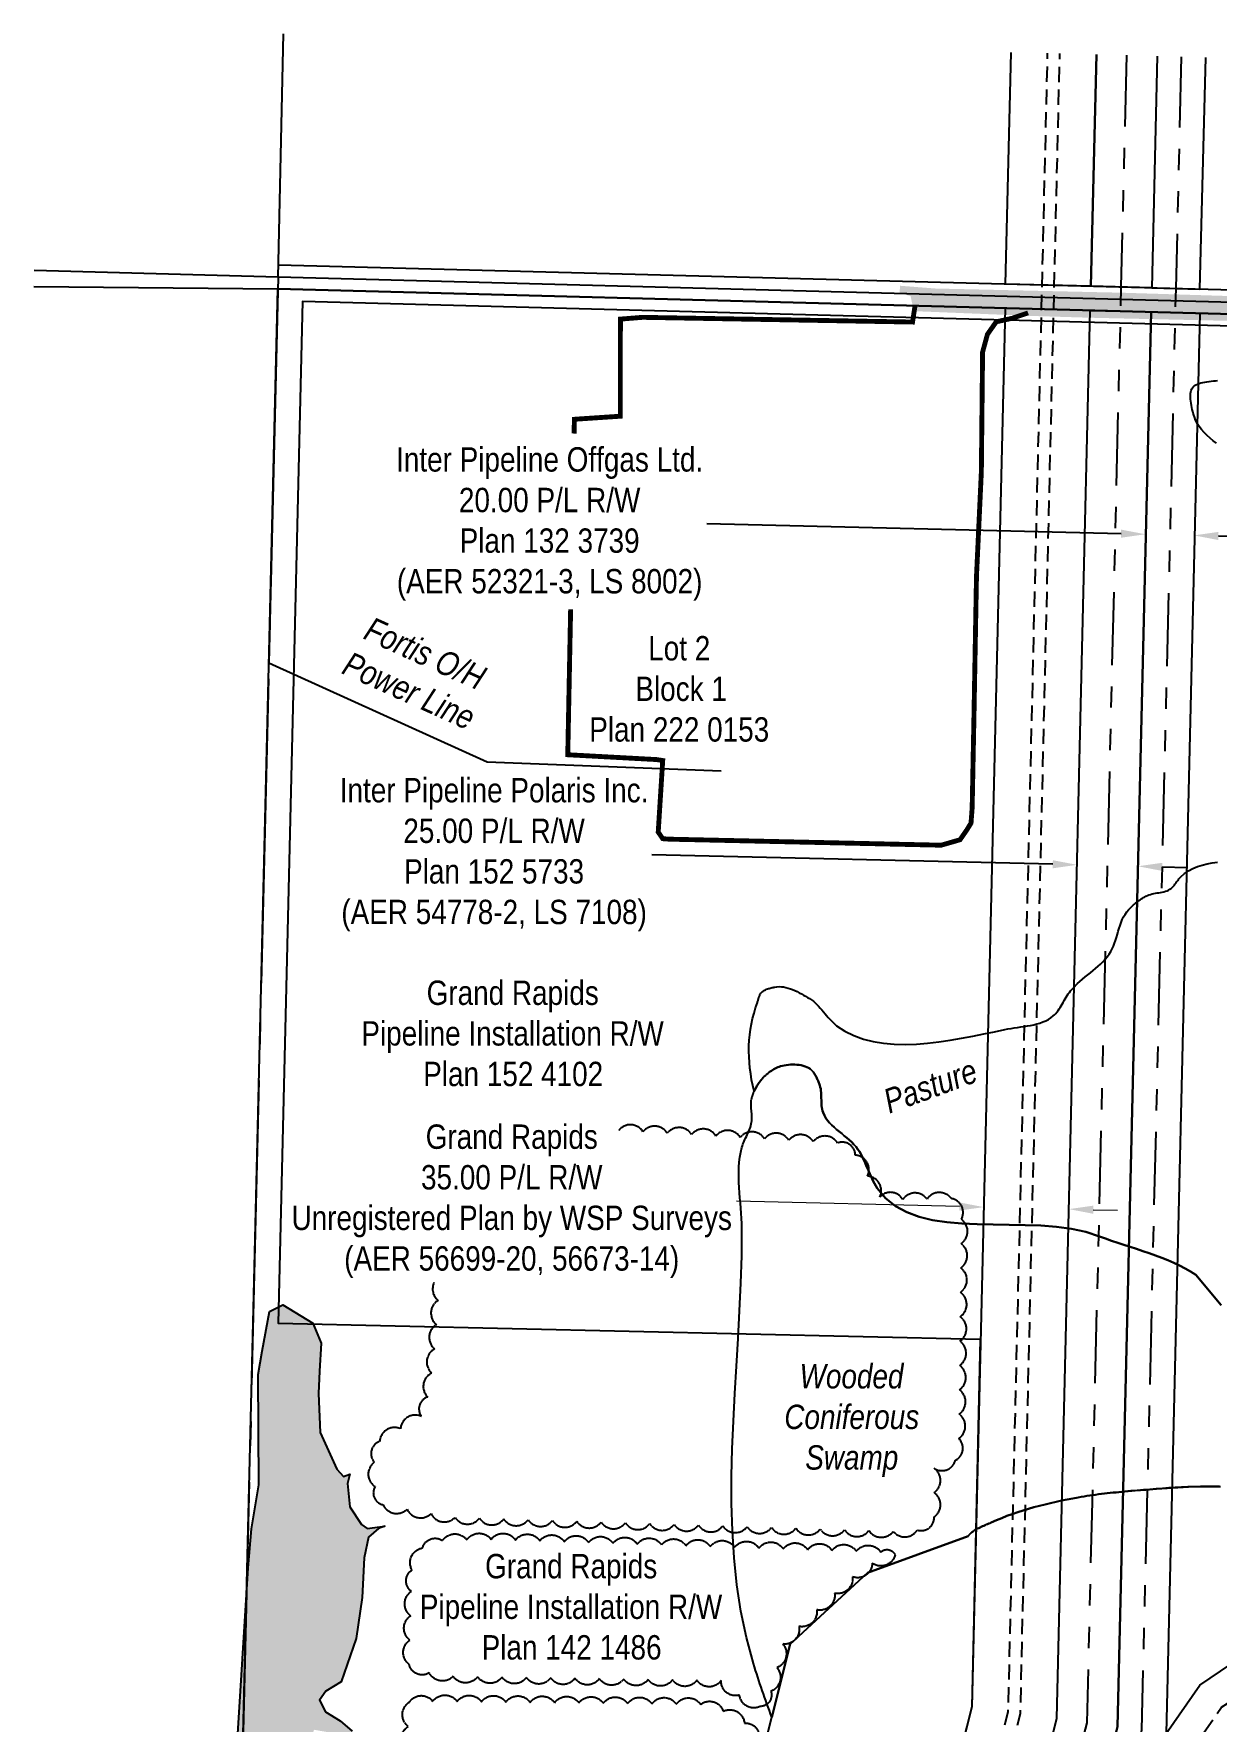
# Model space of a CAD drawing. Extents: x 392983 to 396116, y 6072693 to 6074543.
# Drawn here: x 393055 to 393541, y 6073850 to 6074543 of the extents above; entities that cross this region are included whole.
import ezdxf

# ---------------------------------------------------------------- set-up
doc = ezdxf.new("R2010")
doc.units = 0
doc.header["$LTSCALE"] = 5
doc.header["$PDSIZE"] = 0.5
for name, pattern in [('0', [1, 1, 0]), ('foc-DRILLPATH', [14.75, 6, -1.75, 1.75, -1.75, 1.75, -1.75]), ('foc-QUARTERLINE', [33, 25, -3, 2, -3]), ('UG_PIPE', [1.875, 1.25, -0.625])]:
    doc.linetypes.add(name, pattern=pattern)
doc.layers.get('Defpoints').update_dxf_attribs({"color": 9})
for name, color, linetype in [('AS-PIPE-UG', 44, 'UG_PIPE'), ('AS-POWER', 104, 'foc-POWER'), ('AS-POWER-T', 104, 'Continuous'), ('AS-ROADS', 254, 'Continuous'), ('C-RW', 13, 'Continuous'), ('F-RW', 190, 'Continuous'), ('L-SEC', 7, 'Continuous'), ('L-SECQ', 8, 'foc-QUARTERLINE'), ('L-TITLEDB', 4, 'Continuous'), ('L-TITLEDB-T', 4, 'Continuous'), ('P-PDRILLPATH', 12, 'foc-DRILLPATH'), ('T-BUSH', 110, '0'), ('T-WATER', 160, 'Continuous'), ('T-WATER-H', 133, 'Continuous'), ('WETLAND', 143, 'Continuous'), ('WETLAND-T', 146, 'Continuous')]:
    doc.layers.add(name, color=color, linetype=linetype)
doc.layers.add('F-RW-T', color=190, linetype='Continuous', lineweight=9)
doc.layers.add('T-TEXT', color=48, linetype='Continuous', lineweight=18)
doc.styles.add('175L', font='ARIALN.TTF', dxfattribs={"height": 20})
doc.styles.add('80CG', font='ARIALN.TTF', dxfattribs={"height": 10})
doc.styles.add('80L', font='ARIALN.TTF', dxfattribs={"height": 10})
doc.styles.add('foc-LtypeFont', font='ARIALN.TTF', dxfattribs={"height": 7.35})
doc.linetypes.add('foc-POWER', pattern='A,6,-1,["P",foc-LtypeFont,S=0.2,R=0,X=-0.625,Y=-0.75],-1.24,4', length=12.24)
doc.dimstyles.new('Compass 5 000', dxfattribs={"dimscale": 5, "dimtxt": 9, "dimasz": 2, "dimexe": 0.2, "dimexo": 0.0625, "dimgap": 0.5, "dimtad": 0, "dimtih": 1, "dimtoh": 1, "dimzin": 0, "dimdsep": 46, "dimtxsty": '80CG', "dimcen": 0.1, "dimse1": 1, "dimse2": 1, "dimclrd": 256, "dimclrt": 256, "dimaunit": 1, "dimadec": 4, "dimazin": 0, "dimtfac": 0.06, "dimtofl": 0, "dimtmove": 0, "dimatfit": 1, "dimfxl": 0.2, "dimtolj": 1, "dimtzin": 0, "dimlwd": -1, "dimarcsym": 0})

# ---------------------------------------------------------------- blocks, each defined once
blk = doc.blocks.new('*D521')
at = {"layer": 'Defpoints', "color": 0, "transparency": 16777216}
for p in [(393445.64, 6074073.61), (393480.63, 6074072.78), (393445.35, 6074061.53)]:
    blk.add_point(p, dxfattribs=at)
at = {"layer": 'F-RW-T', "transparency": 16777216}
for p, q in [((393435.35, 6074061.77), (393343.84, 6074063.94)), ((393490.34, 6074060.46), (393500.33, 6074060.22))]:
    blk.add_line(p, q, dxfattribs=at)
for points in [[(393435.39, 6074063.43), (393435.31, 6074060.1), (393445.35, 6074061.53)], [(393490.38, 6074062.13), (393490.3, 6074058.79), (393480.34, 6074060.7)]]:
    blk.add_solid(points, dxfattribs=at)
at = {"layer": 'F-RW-T', "transparency": 16777216, "insert": (393251.58, 6074063.94), "char_height": 10, "attachment_point": 5, "style": '80CG'}
blk.add_mtext('\\A1;Grand Rapids\\P35.00 P/L R/W\\PUnregistered Plan by WSP Surveys\\P(AER 56699-20, 56673-14)', dxfattribs=at)
blk = doc.blocks.new('*D516')
at = {"layer": 'C-RW', "transparency": 16777216}
for p, q in [((393501.73, 6074338.04), (393331.67, 6074342.02)), ((393541.71, 6074337.1), (393551.7, 6074336.87))]:
    blk.add_line(p, q, dxfattribs=at)
for points in [[(393501.77, 6074339.7), (393501.69, 6074336.37), (393511.73, 6074337.8)], [(393541.75, 6074338.77), (393541.67, 6074335.43), (393531.71, 6074337.33)]]:
    blk.add_solid(points, dxfattribs=at)
at = {"layer": 'Defpoints', "color": 0, "transparency": 16777216}
for p in [(393531.71, 6074337.33), (393511.08, 6074309.99), (393531.06, 6074309.52)]:
    blk.add_point(p, dxfattribs=at)
at = {"layer": 'C-RW', "transparency": 16777216, "insert": (393267.14, 6074342.02), "char_height": 10, "attachment_point": 5, "style": '80CG'}
blk.add_mtext('\\A1;Inter Pipeline Offgas Ltd.\\P20.00 P/L R/W\\PPlan 132 3739\\P(AER 52321-3, LS 8002)', dxfattribs=at)
blk = doc.blocks.new('*D517')
at = {"layer": 'C-RW', "transparency": 16777216}
for p, q in [((393473.7, 6074202.3), (393309.15, 6074206.21)), ((393518.69, 6074201.23), (393528.68, 6074200.99))]:
    blk.add_line(p, q, dxfattribs=at)
for points in [[(393473.74, 6074203.96), (393473.66, 6074200.63), (393483.7, 6074202.06)], [(393518.73, 6074202.9), (393518.65, 6074199.56), (393508.69, 6074201.47)]]:
    blk.add_solid(points, dxfattribs=at)
at = {"layer": 'Defpoints', "color": 0, "transparency": 16777216}
for p in [(393484.17, 6074221.92), (393509.16, 6074221.32), (393508.69, 6074201.47)]:
    blk.add_point(p, dxfattribs=at)
at = {"layer": 'C-RW', "transparency": 16777216, "insert": (393244.33, 6074206.21), "char_height": 10, "attachment_point": 5, "style": '80CG'}
blk.add_mtext('\\A1;Inter Pipeline Polaris Inc.\\P25.00 P/L R/W\\PPlan 152 5733\\P(AER 54778-2, LS 7108)', dxfattribs=at)

msp = doc.modelspace()

# ---------------------------------------------------------------- hatches: boundary and pattern name
at = {"layer": 'AS-ROADS'}
h = msp.add_hatch(color=256, dxfattribs=at)
h.dxf.hatch_style = 1
h.paths.add_polyline_path([(393466.303, 6074427.393), (393489.482, 6074426.689), (393531.563, 6074425.748), (393705.706, 6074421.807), (393748.091, 6074420.44), (393759.079, 6074420.597), (393762.532, 6074418.871), (393763.474, 6074413.851), (393765.044, 6074407.419), (393765.829, 6074398.633), (393770.224, 6074398.633), (393773.05, 6074404.595), (393775.718, 6074409.929), (393778.701, 6074416.047), (393783.096, 6074420.127), (393790.945, 6074420.44), (393820.4, 6074418.601), (393882.92, 6074418.155), (393933.946, 6074415.269), (393952.227, 6074413.537), (393961.052, 6074410.859), (393967.671, 6074406.134), (393970.193, 6074401.881), (393970.823, 6074436.848), (393969.881, 6074448.545), (393967.827, 6074444.895), (393966.774, 6074436.478), (393965.53, 6074433.608), (393963.137, 6074431.025), (393960.936, 6074429.304), (393956.246, 6074426.721), (393950.695, 6074426.625), (393939.497, 6074426.434), (393904.825, 6074427.391), (393874.731, 6074428.056), (393840.276, 6074429.108), (393828.574, 6074429.442), (393778.797, 6074430.594), (393752.168, 6074431.235), (393730.557, 6074431.39), (393674.06, 6074432.319), (393614.056, 6074433.505), (393502.404, 6074436.963), (393425.597, 6074438.697), (393411.037, 6074439.827), (393410.779, 6074436.794), (393415.317, 6074435.645), (393416.656, 6074429.412)])
at = {"layer": 'T-WATER-H'}
h = msp.add_hatch(color=256, dxfattribs=at)
h.dxf.hatch_style = 1
h.paths.add_polyline_path([(393157.983, 6073827.915), (393141.629, 6073833.022), (393138.563, 6073836.427), (393143.333, 6073913.38), (393144.696, 6073929.402), (393147.762, 6073947.449), (393147.415, 6073992.776), (393149.118, 6074002.31), (393152.185, 6074018.654), (393157.636, 6074021.378), (393169.901, 6074013.887), (393173.308, 6074005.715), (393172.626, 6073994.138), (393172.286, 6073984.945), (393172.967, 6073968.941), (393179.781, 6073953.959), (393182.456, 6073950.964), (393185.124, 6073951.898), (393184.191, 6073948.031), (393185.124, 6073938.432), (393189.927, 6073931.232), (393192.195, 6073929.499), (393199.532, 6073930.566), (393196.864, 6073929.499), (393192.728, 6073926.032), (393191.004, 6073917.575), (393190.202, 6073901.273), (393187.691, 6073884.36), (393181.488, 6073866.617), (393175.285, 6073862.769), (393172.718, 6073859.135), (393175.071, 6073854.218), (393181.167, 6073850.571), (393186.124, 6073846.285), (393193.315, 6073837.503), (393204.601, 6073819.135), (393211.677, 6073808.53), (393222.152, 6073802.356), (393233.573, 6073798.054), (393239.357, 6073795.314), (393248.81, 6073792.21), (393260.289, 6073788.971), (393270.417, 6073784.787), (393272.713, 6073779.523), (393276.045, 6073766.503), (393274.964, 6073753.505), (393271.314, 6073739.43), (393270.475, 6073729.465), (393271.828, 6073710.798), (393276.998, 6073700.468), (393282.98, 6073692.315), (393290.049, 6073675.875), (393289.911, 6073664.172), (393288.687, 6073655.205), (393279.035, 6073652.759), (393274.413, 6073657.107), (393269.79, 6073670.83), (393262.449, 6073689.988), (393263.264, 6073699.378), (393268.023, 6073702.775), (393269.654, 6073705.492), (393269.593, 6073707.877), (393268.312, 6073713.934), (393267.551, 6073721.586), (393267.141, 6073731.844), (393267.637, 6073738.618), (393270.758, 6073749.976), (393272.706, 6073763.813), (393268.512, 6073780.702), (393260.467, 6073785.273), (393245.374, 6073790.156), (393226.852, 6073796.683), (393206.992, 6073807.27), (393192.642, 6073825.149), (393183.248, 6073837.249), (393182.143, 6073840.01), (393180.486, 6073843.184), (393176.067, 6073845.944), (393170.406, 6073846.91), (393168.887, 6073842.356), (393166.938, 6073836.557), (393164.931, 6073831.958), (393161.687, 6073828.878), (393159.686, 6073828.068)])

# ---------------------------------------------------------------- linework, layer by layer
at = {"layer": 'AS-PIPE-UG', "flags": 128}
for points in [[(393361.696, 6073485.517), (393380.678, 6073560.19), (393400.215, 6073637.052), (393455.432, 6073854.276), (393469.109, 6074430.211), (393471.604, 6074535.283)], [(393366.821, 6073485.385), (393385.788, 6073560.001), (393405.061, 6073635.821), (393460.418, 6073853.592), (393474.108, 6074430.092), (393476.603, 6074535.154)], [(393441.12, 6073483.47), (393456.618, 6073544.407), (393477.836, 6073627.83), (393531.796, 6073840.111), (393542.951, 6073856.16), (393820.37, 6074044.139), (393961.225, 6074139.645), (393981.614, 6074153.486), (394072.315, 6074214.977)]]:
    msp.add_lwpolyline(points, dxfattribs=at)
at = {"layer": 'AS-POWER', "flags": 128}
msp.add_lwpolyline([(393055.341, 6074439.561), (393155.561, 6074438.549), (393151.877, 6074284.98), (393241.548, 6074244.417), (393337.582, 6074240.609)], dxfattribs=at)
at = {"layer": 'AS-ROADS', "const_width": 2, "flags": 128}
for points in [[(393275.759, 6074306.965), (393274.581, 6074247.263), (393311.05, 6074245.28), (393313.567, 6074244.889), (393311.718, 6074215.519), (393313.567, 6074212.796), (393316.194, 6074212.601), (393427.889, 6074210.125), (393435.621, 6074212.356), (393438.427, 6074216.406), (393440.141, 6074219.21), (393440.609, 6074225.441), (393441.365, 6074263.823), (393442.383, 6074320.48), (393444.382, 6074363.404), (393444.89, 6074412.576), (393446.878, 6074419.885), (393450.487, 6074425.025), (393457.089, 6074426.491), (393463.566, 6074428.691)], [(393417.124, 6074431.44), (393416.134, 6074424.927), (393305.285, 6074426.867), (393296.191, 6074426.137), (393296.186, 6074386.272), (393277.298, 6074385.006), (393277.183, 6074379.163)]]:
    msp.add_lwpolyline(points, dxfattribs=at)
at = {"layer": 'C-RW', "flags": 128}
for points in [[(393516.589, 6074534.126), (393514.33, 6074438.984), (393489.339, 6074439.637), (393491.598, 6074534.769)], [(393516.573, 6074534.127), (393514.33, 6074438.984), (393534.104, 6074438.466), (393536.477, 6074533.615)], [(393401.12, 6073559.431), (393475.373, 6073851.54), (393489.103, 6074429.736), (393514.095, 6074429.076), (393500.299, 6073848.121), (393423.113, 6073544.472)], [(393423.113, 6073544.472), (393500.299, 6073848.121), (393514.095, 6074429.076), (393534.088, 6074428.548), (393520.24, 6073845.385), (393443.739, 6073544.432), (393440.319, 6073530.978)]]:
    msp.add_lwpolyline(points, dxfattribs=at)
at = {"layer": 'F-RW', "flags": 128}
for points in [[(393491.598, 6074534.769), (393489.339, 6074439.637), (393454.35, 6074440.552), (393456.609, 6074535.668)], [(393405.967, 6073578.499), (393475.373, 6073851.54), (393489.103, 6074429.736), (393454.116, 6074430.661), (393440.477, 6073856.328), (393346.32, 6073485.913)], [(393455.791, 6073591.843), (393520.24, 6073845.385), (393534.014, 6073865.204), (393674.909, 6073960.674)]]:
    msp.add_lwpolyline(points, dxfattribs=at)
at = {"layer": 'L-SEC', "flags": 128}
msp.add_lwpolyline([(393960.787, 6074421.942), (393155.678, 6074443.403), (393055.465, 6074446.042)], dxfattribs=at)
at = {"layer": 'L-SECQ', "flags": 128}
for points in [[(393155.678, 6074443.403), (393157.87, 6074543.306)], [(393155.678, 6074443.403), (393136.394, 6073639.58)]]:
    msp.add_lwpolyline(points, dxfattribs=at)
at = {"layer": 'L-TITLEDB', "flags": 128}
msp.add_lwpolyline([(393155.787, 6074448.362), (393960.916, 6074427.303), (393960.674, 6074417.277), (393155.561, 6074438.549)], dxfattribs=at)
msp.add_lwpolyline([(393155.561, 6074438.549), (393960.674, 6074417.277), (393960.553, 6074412.289), (393165.618, 6074433.402), (393155.689, 6074013.895), (393443.956, 6074007.355), (393440.493, 6073856.273), (393396.008, 6073680.462), (393298.522, 6073650.116), (393136.996, 6073664.647), (393145.38, 6074014.156)], close=True, dxfattribs=at)
at = {"layer": 'P-PDRILLPATH', "flags": 128}
for points in [[(393394.643, 6073484.668), (393413.897, 6073558.956), (393487.836, 6073849.831), (393501.6, 6074429.439), (393501.835, 6074439.341), (393504.094, 6074534.448)], [(393418.117, 6073484.063), (393510.269, 6073846.753), (393524.092, 6074428.838), (393524.327, 6074438.746), (393526.586, 6074533.869)]]:
    msp.add_lwpolyline(points, dxfattribs=at)
at = {"layer": 'T-BUSH', "flags": 128}
msp.add_lwpolyline([(393219.656, 6074030.538, 0.3432508), (393221.363, 6074023.238, 0.5205671), (393220.674, 6074013.262, 0.5205671), (393219.908, 6074003.293, 0.5205671), (393218.701, 6073993.366, 0.5205671), (393217.094, 6073983.528, 0.5205671), (393214.499, 6073975.623, 0.5205671), (393205.923, 6073970.48, 0.5205671), (393197.347, 6073965.338, 0.5205671), (393195.093, 6073956.768, 0.5205671), (393195.466, 6073946.775, 0.5205671), (393198.772, 6073939.314, 0.5205671), (393208.604, 6073937.486, 0.5205671), (393218.435, 6073935.658, 0.5205671), (393228.296, 6073934.104, 0.5205671), (393238.291, 6073933.787, 0.5205671), (393248.286, 6073933.47, 0.5205671), (393258.281, 6073933.153, 0.5205671), (393268.276, 6073932.836, 0.5205671), (393278.271, 6073932.519, 0.5205671), (393288.266, 6073932.202, 0.5205671), (393298.261, 6073931.884, 0.5205671), (393308.256, 6073931.567, 0.5205671), (393318.251, 6073931.25, 0.5205671), (393328.246, 6073930.933, 0.5205671), (393338.241, 6073930.616, 0.5205671), (393348.236, 6073930.299, 0.5205671), (393358.231, 6073929.982, 0.5205671), (393368.226, 6073929.665, 0.5205671), (393378.221, 6073929.347, 0.5205671), (393388.216, 6073929.03, 0.5205671), (393398.211, 6073928.713, 0.5205671), (393408.206, 6073928.396, 0.5205671), (393418.042, 6073928.942, 0.5205671), (393425.018, 6073934.301, 0.5205671), (393425.018, 6073944.301, 0.5205671), (393425.018, 6073954.301, 0.5205671), (393433.7, 6073957.568, 0.5205671), (393435.14, 6073966.527, 0.5205671), (393435.255, 6073976.527, 0.5205671), (393435.369, 6073986.526, 0.5205671), (393435.483, 6073996.525, 0.5205671), (393435.598, 6074006.525, 0.5205671), (393435.712, 6074016.524, 0.5205671), (393435.826, 6074026.523, 0.5205671), (393435.941, 6074036.523, 0.5205671), (393436.055, 6074046.522, 0.5205671), (393436.17, 6074056.521, 0.5205671), (393432.078, 6074065.013, 0.5205671), (393422.079, 6074064.829, 0.5205671), (393412.081, 6074064.644, 0.5205671), (393402.733, 6074065.618, 0.5205671), (393397.687, 6074074.252, 0.5205671), (393392.641, 6074082.885, 0.5205671), (393385.333, 6074087.829, 0.5205671), (393375.35, 6074088.406, 0.5205671), (393365.367, 6074088.983, 0.5205671), (393355.383, 6074089.56, 0.5205671), (393345.4, 6074090.137, 0.5205671), (393335.417, 6074090.714, 0.5205671), (393325.433, 6074091.291, 0.5205671), (393315.45, 6074091.868, 0.5205671), (393305.467, 6074092.445, 0.5205671), (393295.483, 6074093.022)], format="xyb", dxfattribs=at)
for points in [[(393210.66, 6073912.538, -0.5205671), (393214.947, 6073921.572, -0.5205671), (393223.138, 6073924.602, -0.5205671), (393233.134, 6073924.852, -0.5205671), (393243.131, 6073925.101, -0.5205671), (393253.126, 6073924.788, -0.5205671), (393263.121, 6073924.461, -0.5205671), (393273.115, 6073924.134, -0.5205671), (393283.11, 6073923.807, -0.5205671), (393293.105, 6073923.48, -0.5205671), (393303.099, 6073923.153, -0.5205671), (393313.094, 6073922.826, -0.5205671), (393323.089, 6073922.499, -0.5205671), (393333.083, 6073922.171, -0.5205671), (393343.078, 6073921.844, -0.5205671), (393353.072, 6073921.517, -0.5205671), (393363.067, 6073921.19, -0.5205671), (393373.062, 6073920.863, -0.5205671), (393383.056, 6073920.536, -0.5205671), (393393.051, 6073920.209, -0.5205671), (393403.046, 6073919.882, -0.5205671), (393408.985, 6073918.697, -0.5205671), (393399.587, 6073915.279, -0.5205671), (393391.479, 6073909.746, -0.5205671), (393384.138, 6073902.955, -0.5205671), (393376.798, 6073896.165, -0.5205671), (393369.457, 6073889.375, -0.5205671), (393362.864, 6073882.14, -0.5205671), (393360.421, 6073872.443, -0.5205671), (393357.979, 6073862.746, -0.5205671), (393353.509, 6073856.482, -0.5205671), (393345.094, 6073861.187, -0.5205671), (393337.567, 6073867.103, -0.5205671), (393327.569, 6073867.263, -0.5205671), (393317.57, 6073867.423, -0.5205671), (393307.571, 6073867.583, -0.5205671), (393297.573, 6073867.742, -0.5205671), (393287.574, 6073867.902, -0.5205671), (393277.575, 6073868.062, -0.5205671), (393267.576, 6073868.221, -0.5205671), (393257.578, 6073868.381, -0.5205671), (393247.579, 6073868.541, -0.5205671), (393237.58, 6073868.701, -0.5205671), (393227.582, 6073868.86, -0.5205671), (393217.746, 6073870.313, -0.5205671), (393209.473, 6073873.749, -0.5205671), (393209.779, 6073883.744, -0.5205671), (393210.085, 6073893.74, -0.5205671), (393210.39, 6073903.735, -0.5205671)], [(393266.531, 6073797.878, -0.5205671), (393256.759, 6073799.999, -0.5205671), (393246.987, 6073802.121, -0.5205671), (393237.214, 6073804.242, -0.5205671), (393227.817, 6073807.315, -0.5205671), (393219.223, 6073812.429, -0.5205671), (393212.646, 6073819.494, -0.5205671), (393208.122, 6073828.321, -0.5205671), (393208.601, 6073838.31, -0.5205671), (393209.079, 6073848.298, -0.5205671), (393209.558, 6073858.287, -0.5205671), (393219.156, 6073858.598, -0.5205671), (393229.155, 6073858.484, -0.5205671), (393239.155, 6073858.37, -0.5205671), (393249.154, 6073858.256, -0.5205671), (393259.154, 6073858.142, -0.5205671), (393269.153, 6073858.028, -0.5205671), (393279.152, 6073857.915, -0.5205671), (393289.152, 6073857.801, -0.5205671), (393299.151, 6073857.687, -0.5205671), (393309.15, 6073857.573, -0.5205671), (393319.15, 6073857.459, -0.5205671), (393329.149, 6073857.345, -0.5205671), (393338.427, 6073854.541, -0.5205671), (393347.14, 6073849.634, -0.5205671), (393352.984, 6073842.914, -0.5205671), (393350.542, 6073833.217, -0.5205671), (393348.1, 6073823.519, -0.5205671), (393345.657, 6073813.822, -0.5205671), (393343.215, 6073804.125, -0.5205671), (393340.773, 6073794.428, -0.5205671), (393341.357, 6073784.466, -0.5205671), (393340.471, 6073774.562, -0.5205671), (393337.31, 6073765.082, -0.5205671), (393332.931, 6073756.099, -0.5205671), (393328.088, 6073747.352, -0.5205671), (393320.844, 6073740.823, -0.5205671), (393312.135, 6073736.348, -0.5205671), (393305.989, 6073728.499, -0.5205671), (393297.25, 6073724.375, -0.5205671), (393287.261, 6073724.486, -0.5205671), (393277.86, 6073726.159, -0.5205671), (393278.253, 6073735.84, -0.5205671), (393279.207, 6073745.794, -0.5205671), (393280.16, 6073755.749, -0.5205671), (393280.668, 6073765.693, -0.5205671), (393279.276, 6073775.596, -0.5205671), (393277.885, 6073785.499, -0.5205671), (393275.151, 6073795.08, -0.5205671)]]:
    msp.add_lwpolyline(points, format="xyb", close=True, dxfattribs=at)
at = {"layer": 'T-WATER', "flags": 128}
msp.add_lwpolyline([(393138.563, 6073836.427), (393143.333, 6073913.38), (393144.696, 6073929.402), (393147.762, 6073947.449), (393147.415, 6073992.776), (393149.118, 6074002.31), (393152.185, 6074018.654), (393157.636, 6074021.378), (393169.901, 6074013.887), (393173.308, 6074005.715), (393172.626, 6073994.138), (393172.286, 6073984.945), (393172.967, 6073968.941), (393179.781, 6073953.959), (393182.456, 6073950.964), (393185.124, 6073951.898), (393184.191, 6073948.031), (393185.124, 6073938.432), (393189.927, 6073931.232), (393192.195, 6073929.499), (393199.532, 6073930.566), (393196.864, 6073929.499), (393192.728, 6073926.032), (393191.004, 6073917.575), (393190.202, 6073901.273), (393187.691, 6073884.36), (393181.488, 6073866.617), (393175.285, 6073862.769), (393172.718, 6073859.135), (393175.071, 6073854.218), (393181.167, 6073850.571), (393186.124, 6073846.285)], dxfattribs=at)
at = {"layer": 'WETLAND'}
for points in [[(393540.968, 6074375.188), (393539.6, 6074376.223), (393538.287, 6074377.292), (393537.043, 6074378.399), (393535.882, 6074379.549), (393534.818, 6074380.744), (393533.866, 6074381.988), (393533.04, 6074383.286), (393532.354, 6074384.641), (393531.823, 6074386.057), (393531.612, 6074386.75), (393531.399, 6074387.488), (393531.188, 6074388.263), (393530.985, 6074389.066), (393530.794, 6074389.89), (393530.622, 6074390.726), (393530.473, 6074391.566), (393530.352, 6074392.401), (393530.265, 6074393.225), (393530.216, 6074394.028), (393530.212, 6074394.803), (393530.256, 6074395.541), (393530.355, 6074396.234), (393530.514, 6074396.874), (393530.736, 6074397.453), (393531.029, 6074397.963), (393531.417, 6074398.421), (393531.896, 6074398.821), (393532.456, 6074399.17), (393533.088, 6074399.47), (393533.783, 6074399.728), (393534.532, 6074399.948), (393535.325, 6074400.135), (393536.153, 6074400.294), (393537.006, 6074400.43), (393537.877, 6074400.547), (393538.755, 6074400.651), (393539.632, 6074400.746), (393540.497, 6074400.838), (393541.342, 6074400.93)], [(393542.799, 6074021.326), (393532.4, 6074033.652), (393530.286, 6074035.041), (393528.071, 6074036.334), (393525.768, 6074037.541), (393523.387, 6074038.669), (393520.94, 6074039.73), (393518.438, 6074040.731), (393515.892, 6074041.682), (393513.315, 6074042.592), (393510.718, 6074043.47), (393508.112, 6074044.326), (393505.508, 6074045.169), (393502.918, 6074046.007), (393500.354, 6074046.851), (393497.827, 6074047.71), (393495.347, 6074048.591), (393492.928, 6074049.506), (393487.341, 6074051.318), (393481.42, 6074052.591), (393475.234, 6074053.427), (393468.85, 6074053.922), (393462.337, 6074054.176), (393455.763, 6074054.288), (393449.195, 6074054.357), (393442.703, 6074054.482), (393436.354, 6074054.761), (393430.216, 6074055.294), (393424.358, 6074056.179), (393418.848, 6074057.515), (393413.754, 6074059.401), (393409.143, 6074061.936), (393405.085, 6074065.219), (393401.647, 6074069.349), (393401.076, 6074070.24), (393400.538, 6074071.168), (393400.029, 6074072.126), (393399.544, 6074073.111), (393399.077, 6074074.117), (393398.623, 6074075.14), (393398.178, 6074076.176), (393397.737, 6074077.218), (393397.293, 6074078.262), (393396.842, 6074079.303), (393396.38, 6074080.337), (393395.9, 6074081.359), (393395.399, 6074082.363), (393394.87, 6074083.346), (393394.308, 6074084.301), (393393.71, 6074085.224), (393392.938, 6074086.258), (393392.082, 6074087.243), (393391.155, 6074088.186), (393390.174, 6074089.097), (393389.152, 6074089.982), (393388.104, 6074090.849), (393387.045, 6074091.708), (393385.989, 6074092.564), (393384.951, 6074093.427), (393383.946, 6074094.305), (393382.988, 6074095.204), (393382.092, 6074096.133), (393381.273, 6074097.1), (393380.545, 6074098.112), (393379.923, 6074099.178), (393379.422, 6074100.306), (393379.199, 6074100.989), (393379.029, 6074101.695), (393378.904, 6074102.421), (393378.815, 6074103.163), (393378.757, 6074103.919), (393378.72, 6074104.684), (393378.696, 6074105.457), (393378.68, 6074106.233), (393378.661, 6074107.011), (393378.633, 6074107.786), (393378.588, 6074108.555), (393378.518, 6074109.316), (393378.416, 6074110.065), (393378.273, 6074110.8), (393378.082, 6074111.516), (393377.835, 6074112.212), (393377.685, 6074112.58), (393377.53, 6074112.954), (393377.37, 6074113.333), (393377.205, 6074113.714), (393377.033, 6074114.095), (393376.856, 6074114.475), (393376.672, 6074114.852), (393376.481, 6074115.223), (393376.283, 6074115.586), (393376.077, 6074115.941), (393375.863, 6074116.285), (393375.64, 6074116.615), (393375.409, 6074116.931), (393375.169, 6074117.229), (393374.919, 6074117.509), (393374.66, 6074117.768), (393374.094, 6074118.235), (393373.46, 6074118.644), (393372.767, 6074118.997), (393372.021, 6074119.296), (393371.232, 6074119.543), (393370.407, 6074119.74), (393369.554, 6074119.889), (393368.682, 6074119.991), (393367.798, 6074120.048), (393366.91, 6074120.063), (393366.027, 6074120.036), (393365.156, 6074119.971), (393364.306, 6074119.868), (393363.485, 6074119.73), (393362.7, 6074119.559), (393361.96, 6074119.356), (393361.417, 6074119.174), (393360.873, 6074118.962), (393360.329, 6074118.721), (393359.786, 6074118.452), (393359.246, 6074118.158), (393358.712, 6074117.841), (393358.185, 6074117.503), (393357.666, 6074117.144), (393357.157, 6074116.768), (393356.66, 6074116.377), (393356.177, 6074115.971), (393355.708, 6074115.553), (393355.257, 6074115.125), (393354.825, 6074114.689), (393354.412, 6074114.246), (393354.022, 6074113.799), (393353.81, 6074113.542), (393353.601, 6074113.278), (393353.397, 6074113.008), (393353.196, 6074112.732), (393353, 6074112.451), (393352.807, 6074112.164), (393352.62, 6074111.872), (393352.436, 6074111.576), (393352.258, 6074111.276), (393352.084, 6074110.972), (393351.915, 6074110.664), (393351.751, 6074110.352), (393351.592, 6074110.038), (393351.438, 6074109.721), (393351.29, 6074109.402), (393351.147, 6074109.08), (393350.571, 6074111.464), (393350.082, 6074113.835), (393349.681, 6074116.191), (393349.367, 6074118.533), (393349.141, 6074120.861), (393349.002, 6074123.175), (393348.951, 6074125.475), (393348.988, 6074127.762), (393349.112, 6074130.034), (393349.324, 6074132.292), (393349.624, 6074134.537), (393350.011, 6074136.767), (393350.485, 6074138.984), (393351.048, 6074141.186), (393351.698, 6074143.375), (393352.435, 6074145.549), (393352.522, 6074145.802), (393352.606, 6074146.061), (393352.687, 6074146.323), (393352.766, 6074146.589), (393352.844, 6074146.857), (393352.923, 6074147.124), (393353.005, 6074147.391), (393353.089, 6074147.655), (393353.178, 6074147.915), (393353.272, 6074148.171), (393353.373, 6074148.419), (393353.482, 6074148.66), (393353.601, 6074148.892), (393353.729, 6074149.113), (393353.869, 6074149.322), (393354.022, 6074149.518), (393354.263, 6074149.775), (393354.531, 6074150.014), (393354.823, 6074150.234), (393355.136, 6074150.437), (393355.469, 6074150.624), (393355.817, 6074150.796), (393356.179, 6074150.954), (393356.552, 6074151.099), (393356.932, 6074151.232), (393357.317, 6074151.353), (393357.705, 6074151.464), (393358.092, 6074151.566), (393358.475, 6074151.659), (393358.853, 6074151.745), (393359.222, 6074151.825), (393359.579, 6074151.899), (393360.461, 6074152.032), (393361.359, 6074152.074), (393362.269, 6074152.033), (393363.189, 6074151.917), (393364.116, 6074151.732), (393365.047, 6074151.485), (393365.977, 6074151.182), (393366.905, 6074150.832), (393367.828, 6074150.441), (393368.741, 6074150.016), (393369.643, 6074149.563), (393370.53, 6074149.09), (393371.399, 6074148.605), (393372.246, 6074148.112), (393373.07, 6074147.621), (393373.866, 6074147.137), (393374.664, 6074146.607), (393375.429, 6074146.021), (393376.165, 6074145.385), (393376.877, 6074144.707), (393377.568, 6074143.994), (393378.242, 6074143.254), (393378.904, 6074142.495), (393379.558, 6074141.724), (393380.208, 6074140.948), (393380.857, 6074140.175), (393381.51, 6074139.413), (393382.172, 6074138.669), (393382.845, 6074137.951), (393383.535, 6074137.266), (393384.244, 6074136.621), (393384.979, 6074136.024), (393388.397, 6074133.754), (393392.062, 6074131.929), (393395.944, 6074130.517), (393400.019, 6074129.484), (393404.258, 6074128.797), (393408.635, 6074128.422), (393413.122, 6074128.325), (393417.693, 6074128.473), (393422.321, 6074128.832), (393426.978, 6074129.369), (393431.638, 6074130.049), (393436.274, 6074130.84), (393440.859, 6074131.708), (393445.365, 6074132.619), (393449.766, 6074133.54), (393454.035, 6074134.437), (393455.303, 6074134.683), (393456.601, 6074134.902), (393457.921, 6074135.105), (393459.256, 6074135.3), (393460.6, 6074135.494), (393461.945, 6074135.696), (393463.283, 6074135.914), (393464.609, 6074136.158), (393465.914, 6074136.434), (393467.191, 6074136.752), (393468.434, 6074137.119), (393469.635, 6074137.544), (393470.787, 6074138.036), (393471.883, 6074138.603), (393472.916, 6074139.253), (393473.878, 6074139.994), (393474.425, 6074140.497), (393474.941, 6074141.041), (393475.429, 6074141.621), (393475.894, 6074142.233), (393476.339, 6074142.871), (393476.769, 6074143.532), (393477.186, 6074144.21), (393477.595, 6074144.901), (393478, 6074145.6), (393478.403, 6074146.302), (393478.81, 6074147.002), (393479.224, 6074147.695), (393479.648, 6074148.378), (393480.087, 6074149.045), (393480.543, 6074149.691), (393481.022, 6074150.312), (393481.909, 6074151.347), (393482.85, 6074152.34), (393483.837, 6074153.295), (393484.861, 6074154.221), (393485.914, 6074155.124), (393486.987, 6074156.01), (393488.07, 6074156.886), (393489.156, 6074157.758), (393490.236, 6074158.633), (393491.302, 6074159.518), (393492.343, 6074160.419), (393493.353, 6074161.342), (393494.322, 6074162.295), (393495.241, 6074163.283), (393496.103, 6074164.314), (393496.897, 6074165.394), (393497.544, 6074166.431), (393498.112, 6074167.525), (393498.616, 6074168.667), (393499.066, 6074169.848), (393499.476, 6074171.058), (393499.857, 6074172.287), (393500.222, 6074173.528), (393500.584, 6074174.77), (393500.955, 6074176.004), (393501.347, 6074177.221), (393501.772, 6074178.412), (393502.244, 6074179.568), (393502.773, 6074180.679), (393503.373, 6074181.735), (393504.056, 6074182.729), (393504.835, 6074183.65), (393505.218, 6074184.049), (393505.613, 6074184.445), (393506.018, 6074184.836), (393506.433, 6074185.222), (393506.858, 6074185.602), (393507.291, 6074185.975), (393507.733, 6074186.342), (393508.183, 6074186.7), (393508.639, 6074187.051), (393509.102, 6074187.391), (393509.57, 6074187.723), (393510.044, 6074188.043), (393510.522, 6074188.352), (393511.005, 6074188.65), (393511.49, 6074188.935), (393511.978, 6074189.206), (393512.578, 6074189.496), (393513.204, 6074189.739), (393513.854, 6074189.941), (393514.522, 6074190.112), (393515.204, 6074190.258), (393515.895, 6074190.386), (393516.591, 6074190.505), (393517.286, 6074190.622), (393517.977, 6074190.744), (393518.659, 6074190.88), (393519.327, 6074191.035), (393519.976, 6074191.218), (393520.602, 6074191.437), (393521.201, 6074191.699), (393521.768, 6074192.011), (393522.297, 6074192.381), (393522.583, 6074192.622), (393522.857, 6074192.881), (393523.121, 6074193.156), (393523.375, 6074193.445), (393523.621, 6074193.746), (393523.862, 6074194.056), (393524.098, 6074194.372), (393524.331, 6074194.693), (393524.562, 6074195.016), (393524.793, 6074195.339), (393525.026, 6074195.66), (393525.262, 6074195.975), (393525.503, 6074196.284), (393525.749, 6074196.583), (393526.003, 6074196.871), (393526.266, 6074197.144), (393527.784, 6074198.472), (393529.433, 6074199.598), (393531.199, 6074200.542), (393533.07, 6074201.324), (393535.031, 6074201.963), (393537.069, 6074202.478), (393539.172, 6074202.889), (393541.326, 6074203.215)], [(393542.143, 6073946.769), (393539.549, 6073946.812), (393536.949, 6073946.817), (393534.345, 6073946.787), (393531.739, 6073946.726), (393529.132, 6073946.635), (393526.524, 6073946.517), (393523.917, 6073946.376), (393521.313, 6073946.214), (393518.712, 6073946.034), (393516.115, 6073945.839), (393513.525, 6073945.631), (393510.942, 6073945.414), (393508.367, 6073945.189), (393505.801, 6073944.961), (393503.247, 6073944.731), (393502.054, 6073944.622), (393500.86, 6073944.51), (393499.665, 6073944.395), (393498.47, 6073944.275), (393497.275, 6073944.152), (393496.08, 6073944.023), (393494.886, 6073943.889), (393493.692, 6073943.748), (393492.499, 6073943.601), (393491.308, 6073943.448), (393490.117, 6073943.286), (393488.929, 6073943.117), (393487.742, 6073942.939), (393486.558, 6073942.752), (393485.376, 6073942.556), (393484.197, 6073942.349), (393481.914, 6073941.93), (393479.631, 6073941.489), (393477.347, 6073941.026), (393475.065, 6073940.538), (393472.787, 6073940.023), (393470.514, 6073939.479), (393468.248, 6073938.904), (393465.992, 6073938.297), (393463.746, 6073937.655), (393461.513, 6073936.977), (393459.294, 6073936.26), (393457.092, 6073935.503), (393454.907, 6073934.703), (393452.742, 6073933.859), (393450.598, 6073932.969), (393448.478, 6073932.031), (393447.971, 6073931.803), (393447.459, 6073931.579), (393446.942, 6073931.358), (393446.422, 6073931.138), (393445.902, 6073930.917), (393445.381, 6073930.695), (393444.863, 6073930.469), (393444.348, 6073930.239), (393443.838, 6073930.003), (393443.334, 6073929.759), (393442.839, 6073929.507), (393442.354, 6073929.244), (393441.88, 6073928.969), (393441.418, 6073928.682), (393440.971, 6073928.38), (393440.54, 6073928.062), (393440.427, 6073927.972), (393440.315, 6073927.88), (393440.205, 6073927.787), (393440.097, 6073927.691), (393439.991, 6073927.593), (393439.887, 6073927.493), (393439.785, 6073927.391), (393439.684, 6073927.288), (393439.585, 6073927.183), (393439.488, 6073927.075), (393439.392, 6073926.967), (393439.299, 6073926.856), (393439.206, 6073926.744), (393439.116, 6073926.63), (393439.027, 6073926.514), (393438.939, 6073926.397), (393397.678, 6073911.393), (393365.928, 6073882.024), (393358.39, 6073852.095), (393357.872, 6073853.461), (393357.36, 6073854.828), (393356.854, 6073856.196), (393356.355, 6073857.565), (393355.861, 6073858.935), (393355.374, 6073860.307), (393354.893, 6073861.679), (393354.419, 6073863.053), (393353.95, 6073864.428), (393353.488, 6073865.805), (393353.032, 6073867.182), (393352.583, 6073868.56), (393352.139, 6073869.94), (393351.702, 6073871.321), (393351.271, 6073872.703), (393350.847, 6073874.086), (393347.955, 6073884.764), (393345.703, 6073895.566), (393344.027, 6073906.48), (393342.865, 6073917.492), (393342.154, 6073928.591), (393341.83, 6073939.763), (393341.831, 6073950.995), (393342.095, 6073962.274), (393342.557, 6073973.589), (393343.156, 6073984.925), (393343.828, 6073996.27), (393344.51, 6074007.611), (393345.14, 6074018.936), (393345.654, 6074030.23), (393345.99, 6074041.483), (393346.085, 6074052.68), (393346.044, 6074054.77), (393345.948, 6074056.87), (393345.811, 6074058.979), (393345.644, 6074061.093), (393345.461, 6074063.21), (393345.274, 6074065.328), (393345.098, 6074067.445), (393344.944, 6074069.558), (393344.826, 6074071.664), (393344.756, 6074073.761), (393344.748, 6074075.846), (393344.814, 6074077.918), (393344.968, 6074079.974), (393345.223, 6074082.01), (393345.591, 6074084.026), (393346.085, 6074086.018), (393346.286, 6074086.671), (393346.515, 6074087.32), (393346.768, 6074087.964), (393347.038, 6074088.605), (393347.322, 6074089.243), (393347.616, 6074089.88), (393347.914, 6074090.515), (393348.212, 6074091.151), (393348.506, 6074091.787), (393348.791, 6074092.425), (393349.062, 6074093.066), (393349.315, 6074093.71), (393349.545, 6074094.358), (393349.748, 6074095.012), (393349.919, 6074095.671), (393350.054, 6074096.337), (393350.132, 6074096.918), (393350.175, 6074097.506), (393350.187, 6074098.101), (393350.173, 6074098.701), (393350.139, 6074099.305), (393350.092, 6074099.911), (393350.035, 6074100.519), (393349.976, 6074101.128), (393349.919, 6074101.735), (393349.87, 6074102.34), (393349.834, 6074102.942), (393349.818, 6074103.54), (393349.826, 6074104.132), (393349.864, 6074104.717), (393349.938, 6074105.294), (393350.054, 6074105.862), (393350.104, 6074106.062), (393350.157, 6074106.263), (393350.212, 6074106.464), (393350.27, 6074106.666), (393350.33, 6074106.868), (393350.393, 6074107.069), (393350.458, 6074107.271), (393350.526, 6074107.473), (393350.595, 6074107.675), (393350.667, 6074107.877), (393350.742, 6074108.079), (393350.819, 6074108.28), (393350.897, 6074108.481), (393350.979, 6074108.681), (393351.062, 6074108.881), (393351.147, 6074109.08), (393351.29, 6074109.402), (393351.438, 6074109.721), (393351.592, 6074110.038), (393351.751, 6074110.352), (393351.915, 6074110.664), (393352.084, 6074110.972), (393352.258, 6074111.276), (393352.436, 6074111.576), (393352.62, 6074111.872), (393352.807, 6074112.164), (393353, 6074112.451), (393353.196, 6074112.732), (393353.397, 6074113.008), (393353.601, 6074113.278), (393353.81, 6074113.542), (393354.022, 6074113.799), (393354.412, 6074114.246), (393354.825, 6074114.689), (393355.257, 6074115.125), (393355.708, 6074115.553), (393356.177, 6074115.971), (393356.66, 6074116.377), (393357.157, 6074116.768), (393357.666, 6074117.144), (393358.185, 6074117.503), (393358.712, 6074117.841), (393359.246, 6074118.158), (393359.786, 6074118.452), (393360.329, 6074118.721), (393360.873, 6074118.962), (393361.417, 6074119.174), (393361.96, 6074119.356), (393362.7, 6074119.559), (393363.485, 6074119.73), (393364.306, 6074119.868), (393365.156, 6074119.971), (393366.027, 6074120.036), (393366.91, 6074120.063), (393367.798, 6074120.048), (393368.682, 6074119.991), (393369.554, 6074119.889), (393370.407, 6074119.74), (393371.232, 6074119.543), (393372.021, 6074119.296), (393372.767, 6074118.997), (393373.46, 6074118.644), (393374.094, 6074118.235), (393374.66, 6074117.768), (393374.919, 6074117.509), (393375.169, 6074117.229), (393375.409, 6074116.931), (393375.64, 6074116.615), (393375.863, 6074116.285), (393376.077, 6074115.941), (393376.283, 6074115.586), (393376.481, 6074115.223), (393376.672, 6074114.852), (393376.856, 6074114.475), (393377.033, 6074114.095), (393377.205, 6074113.714), (393377.37, 6074113.333), (393377.53, 6074112.954), (393377.685, 6074112.58), (393377.835, 6074112.212), (393378.082, 6074111.516), (393378.273, 6074110.8), (393378.416, 6074110.065), (393378.518, 6074109.316), (393378.588, 6074108.555), (393378.633, 6074107.786), (393378.661, 6074107.011), (393378.68, 6074106.233), (393378.696, 6074105.457), (393378.72, 6074104.684), (393378.757, 6074103.919), (393378.815, 6074103.163), (393378.904, 6074102.421), (393379.029, 6074101.695), (393379.199, 6074100.989), (393379.422, 6074100.306), (393379.923, 6074099.178), (393380.545, 6074098.112), (393381.273, 6074097.1), (393382.092, 6074096.133), (393382.988, 6074095.204), (393383.946, 6074094.305), (393384.951, 6074093.427), (393385.989, 6074092.564), (393387.045, 6074091.708), (393388.104, 6074090.849), (393389.152, 6074089.982), (393390.174, 6074089.097), (393391.155, 6074088.186), (393392.082, 6074087.243), (393392.938, 6074086.258), (393393.71, 6074085.224), (393394.308, 6074084.301), (393394.87, 6074083.346), (393395.399, 6074082.363), (393395.9, 6074081.359), (393396.38, 6074080.337), (393396.842, 6074079.303), (393397.293, 6074078.262), (393397.737, 6074077.218), (393398.178, 6074076.176), (393398.623, 6074075.14), (393399.077, 6074074.117), (393399.544, 6074073.111), (393400.029, 6074072.126), (393400.538, 6074071.168), (393401.076, 6074070.24), (393401.647, 6074069.349), (393405.085, 6074065.219), (393409.143, 6074061.936), (393413.754, 6074059.401), (393418.848, 6074057.515), (393424.358, 6074056.179), (393430.216, 6074055.294), (393436.354, 6074054.761), (393442.703, 6074054.482), (393449.195, 6074054.357), (393455.763, 6074054.288), (393462.337, 6074054.176), (393468.85, 6074053.922), (393475.234, 6074053.427), (393481.42, 6074052.591), (393487.341, 6074051.318), (393492.928, 6074049.506), (393495.347, 6074048.591), (393497.827, 6074047.71), (393500.354, 6074046.851), (393502.918, 6074046.007), (393505.508, 6074045.169), (393508.112, 6074044.326), (393510.718, 6074043.47), (393513.315, 6074042.592), (393515.892, 6074041.682), (393518.438, 6074040.731), (393520.94, 6074039.73), (393523.387, 6074038.669), (393525.768, 6074037.541), (393528.071, 6074036.334), (393530.286, 6074035.041), (393532.4, 6074033.652), (393542.799, 6074021.326)], [(393348.539, 6073812.98), (393358.39, 6073852.095), (393365.928, 6073882.024), (393397.678, 6073911.393), (393438.939, 6073926.397), (393439.027, 6073926.514), (393439.116, 6073926.63), (393439.206, 6073926.744), (393439.299, 6073926.856), (393439.392, 6073926.967), (393439.488, 6073927.075), (393439.585, 6073927.183), (393439.684, 6073927.288), (393439.785, 6073927.391), (393439.887, 6073927.493), (393439.991, 6073927.593), (393440.097, 6073927.691), (393440.205, 6073927.787), (393440.315, 6073927.88), (393440.427, 6073927.972), (393440.54, 6073928.062), (393440.971, 6073928.38), (393441.418, 6073928.682), (393441.88, 6073928.969), (393442.354, 6073929.244), (393442.839, 6073929.507), (393443.334, 6073929.759), (393443.838, 6073930.003), (393444.348, 6073930.239), (393444.863, 6073930.469), (393445.381, 6073930.695), (393445.902, 6073930.917), (393446.422, 6073931.138), (393446.942, 6073931.358), (393447.459, 6073931.579), (393447.971, 6073931.803), (393448.478, 6073932.031), (393450.598, 6073932.969), (393452.742, 6073933.859), (393454.907, 6073934.703), (393457.092, 6073935.503), (393459.294, 6073936.26), (393461.513, 6073936.977), (393463.746, 6073937.655), (393465.992, 6073938.297), (393468.248, 6073938.904), (393470.514, 6073939.479), (393472.787, 6073940.023), (393475.065, 6073940.538), (393477.347, 6073941.026), (393479.631, 6073941.489), (393481.914, 6073941.93), (393484.197, 6073942.349), (393485.376, 6073942.556), (393486.558, 6073942.752), (393487.742, 6073942.939), (393488.929, 6073943.117), (393490.117, 6073943.286), (393491.308, 6073943.448), (393492.499, 6073943.601), (393493.692, 6073943.748), (393494.886, 6073943.889), (393496.08, 6073944.023), (393497.275, 6073944.152), (393498.47, 6073944.275), (393499.665, 6073944.395), (393500.86, 6073944.51), (393502.054, 6073944.622), (393503.247, 6073944.731), (393507.554, 6073945.117), (393511.89, 6073945.495), (393516.249, 6073945.85), (393520.624, 6073946.168), (393525.009, 6073946.438), (393529.399, 6073946.645), (393533.789, 6073946.777), (393538.172, 6073946.819), (393542.543, 6073946.759)]]:
    msp.add_lwpolyline(points, dxfattribs=at)

# ---------------------------------------------------------------- texts
at = {"layer": 'AS-POWER-T', "insert": (393191.956, 6074305.27), "char_height": 10, "width": 57.1191, "attachment_point": 1, "rotation": 335.659944, "style": '80L'}
msp.add_mtext('\\pi2.5534;{\\fArial Narrow|b0|i1|c0|p34;Fortis O/H\\P\\pi0.32626;Power Line}', dxfattribs=at)
at = {"layer": 'F-RW', "char_height": 10, "width": 124.16548, "attachment_point": 1, "style": '80L'}
for s, insert in [('\\pi27.281;Grand Rapids\\P\\pi0.48997;Pipeline Installation R/W\\P\\pi25.879;Plan 152 4102', (393189.356, 6074154.536)), ('\\pi27.281;Grand Rapids\\P\\pi0.48997;Pipeline Installation R/W\\P\\pi25.848;Plan 142 1486', (393213.365, 6073919.105))]:
    msp.add_mtext(s, dxfattribs=dict(at, insert=insert))
at = {"layer": 'L-TITLEDB-T', "insert": (393282.914, 6074296), "char_height": 10, "attachment_point": 1, "style": '80L'}
msp.add_mtext_dynamic_manual_height_columns('\\pi24.695;Lot 2\\P\\pi19.422;Block 1\\P\\pi0.48997;Plan 222 0153', width=73.44925, gutter_width=50, heights=[0], dxfattribs=at)
at = {"layer": 'T-TEXT', "insert": (393403.179, 6074109.251), "char_height": 9.99649, "attachment_point": 1, "rotation": 20, "style": '175L'}
msp.add_mtext_dynamic_manual_height_columns('{\\fArial Narrow|b0|i1|c0|p34;Pasture}', width=39.29509, gutter_width=100, heights=[0], dxfattribs=at)

# ---------------------------------------------------------------- dimensions: what is measured, and where the dimension line sits
at = {"layer": 'C-RW'}
for base, p1, p2, angle, text, picture, middle in [((393531.71, 6074337.334), (393511.078, 6074309.986), (393531.059, 6074309.518), 358.659118, 'Inter Pipeline Offgas Ltd.\\P20.00 P/L R/W\\PPlan 132 3739\\P(AER 52321-3, LS 8002)', '*D516', (393267.135, 6074342.017)), ((393508.69, 6074201.467), (393484.168, 6074221.917), (393509.161, 6074221.324), 358.639666, 'Inter Pipeline Polaris Inc.\\P25.00 P/L R/W\\PPlan 152 5733\\P(AER 54778-2, LS 7108)', '*D517', (393244.325, 6074206.205))]:
    dim = msp.add_linear_dim(base=base, p1=p1, p2=p2, angle=angle, text=text, dimstyle='Compass 5 000', override={"dimclrd": 256}, dxfattribs=at)
    dim.commit()
    dim.dimension.update_dxf_attribs({"geometry": picture, "text_midpoint": middle, "dimtype": 161})
at = {"layer": 'F-RW-T'}
dim = msp.add_linear_dim(base=(393445.35, 6074061.529), p1=(393480.627, 6074072.779), p2=(393445.637, 6074073.61), angle=178.639666, text='Grand Rapids\\P35.00 P/L R/W\\PUnregistered Plan by WSP Surveys\\P(AER 56699-20, 56673-14)', dimstyle='Compass 5 000', dxfattribs=at)
dim.commit()
dim.dimension.update_dxf_attribs({"geometry": '*D521', "text_midpoint": (393251.585, 6074063.94), "dimtype": 161})

# ---------------------------------------------------------------- next in the draw order: texts
at = {"layer": 'WETLAND-T', "insert": (393368.93, 6073997.062), "char_height": 9.99562, "attachment_point": 1, "style": '80L', "bg_fill": 2}
msp.add_mtext_dynamic_manual_height_columns('\\pi0.83408;{\\fArial Narrow|b0|i1|c0|p34;Wooded \\P\\pi-5.4319;Coniferous \\P\\pi3.1625;Swamp}', width=43.44385, gutter_width=49.978, heights=[0], dxfattribs=at)

doc.saveas('drawing.dxf')
